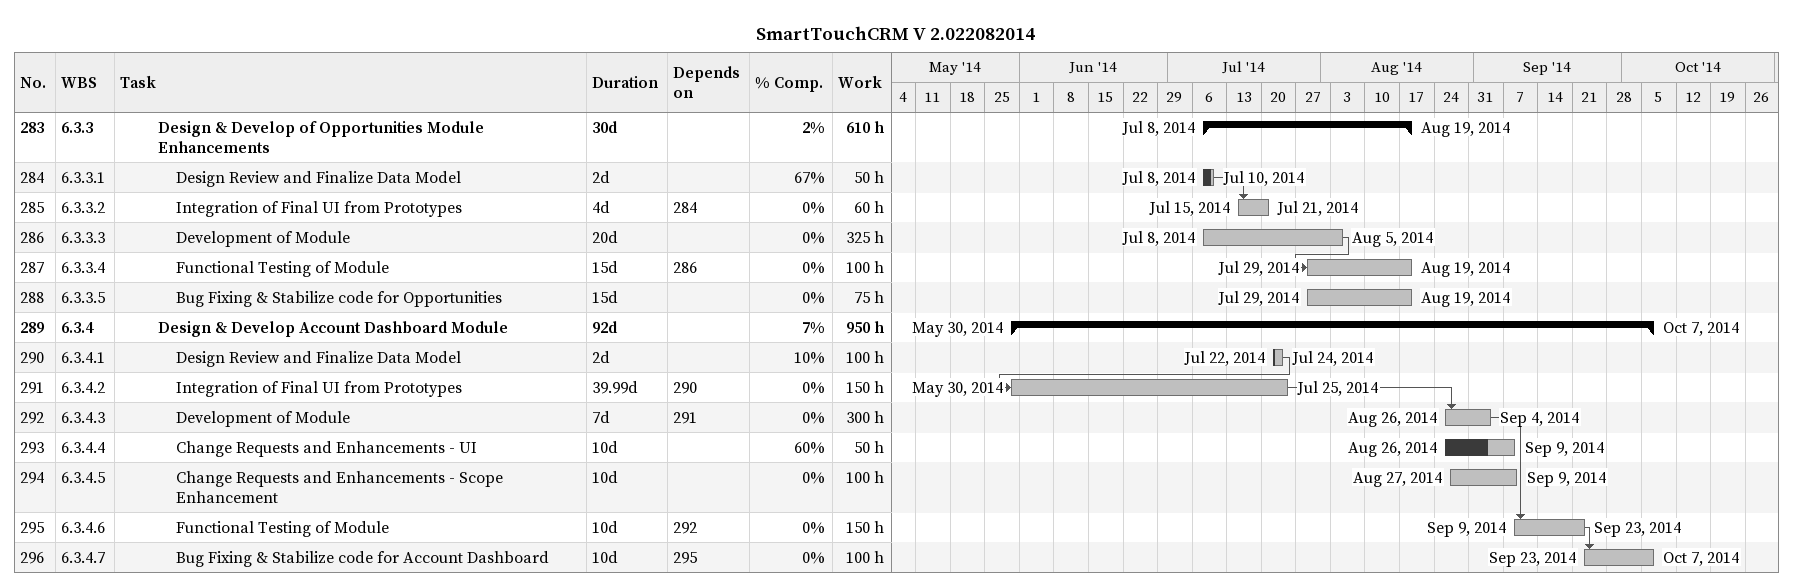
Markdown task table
SmartTouchCRM V 2.022082014

| ID | WBS | Task | Duration | Start | Finish | Predecessors | % complete | Work (h) |
|---|---|---|---|---|---|---|---|---|
| 283 | 6.3.3 | **Design & Develop of Opportunities Module Enhancements** | 30d | 2014-07-08 | 2014-08-19 |  | 2 | 610 |
| 284 | 6.3.3.1 | Design Review and Finalize Data Model | 2d | 2014-07-08 | 2014-07-10 |  | 67 | 50 |
| 285 | 6.3.3.2 | Integration of Final UI from Prototypes | 4d | 2014-07-15 | 2014-07-21 | 284 | 0 | 60 |
| 286 | 6.3.3.3 | Development of Module | 20d | 2014-07-08 | 2014-08-05 |  | 0 | 325 |
| 287 | 6.3.3.4 | Functional Testing of Module | 15d | 2014-07-29 | 2014-08-19 | 286 | 0 | 100 |
| 288 | 6.3.3.5 | Bug Fixing & Stabilize code for Opportunities | 15d | 2014-07-29 | 2014-08-19 |  | 0 | 75 |
| 289 | 6.3.4 | **Design & Develop Account Dashboard Module** | 92d | 2014-05-30 | 2014-10-07 |  | 7 | 950 |
| 290 | 6.3.4.1 | Design Review and Finalize Data Model | 2d | 2014-07-22 | 2014-07-24 |  | 10 | 100 |
| 291 | 6.3.4.2 | Integration of Final UI from Prototypes | 39.99d | 2014-05-30 | 2014-07-25 | 290 | 0 | 150 |
| 292 | 6.3.4.3 | Development of Module | 7d | 2014-08-26 | 2014-09-04 | 291 | 0 | 300 |
| 293 | 6.3.4.4 | Change Requests and Enhancements - UI | 10d | 2014-08-26 | 2014-09-09 |  | 60 | 50 |
| 294 | 6.3.4.5 | Change Requests and Enhancements - Scope Enhancement | 10d | 2014-08-27 | 2014-09-09 |  | 0 | 100 |
| 295 | 6.3.4.6 | Functional Testing of Module | 10d | 2014-09-09 | 2014-09-23 | 292 | 0 | 150 |
| 296 | 6.3.4.7 | Bug Fixing & Stabilize code for Account Dashboard | 10d | 2014-09-23 | 2014-10-07 | 295 | 0 | 100 |
